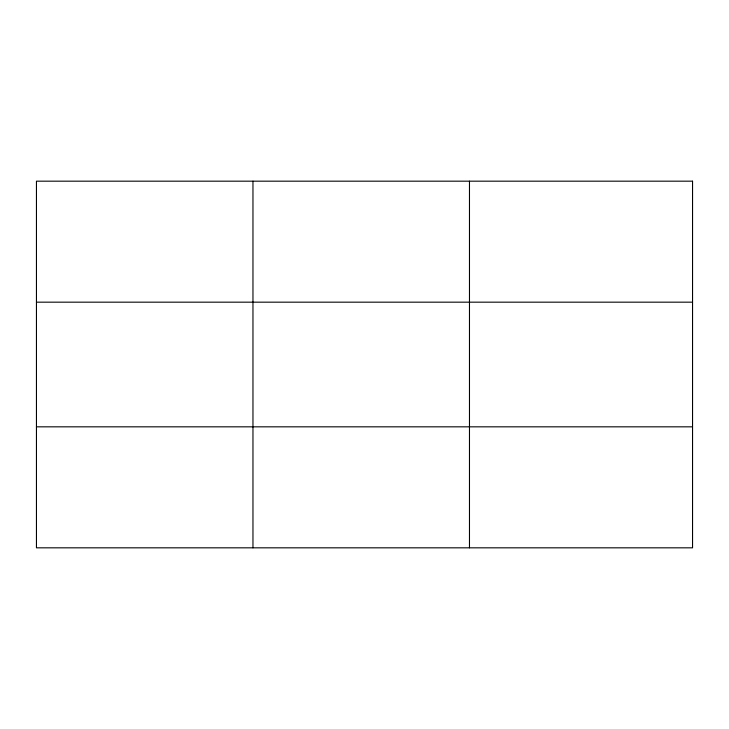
<?xml version="1.0" encoding="UTF-8"?>
<svg xmlns="http://www.w3.org/2000/svg" width="729" height="729" viewBox="0 0 729 729"><rect width="100%" height="100%" fill="white"/><g stroke="black" fill="none" stroke-linecap="round" stroke-linejoin="round"><path stroke-width="1.09" d="M252.963 181.175L252.963 547.825M469.476 181.175L469.476 547.825M36.45 302.171L692.55 302.171M36.45 426.829L692.55 426.829M692.55 181.175L692.55 547.825L36.45 547.825L36.45 181.175L692.55 181.175"/></g></svg>
